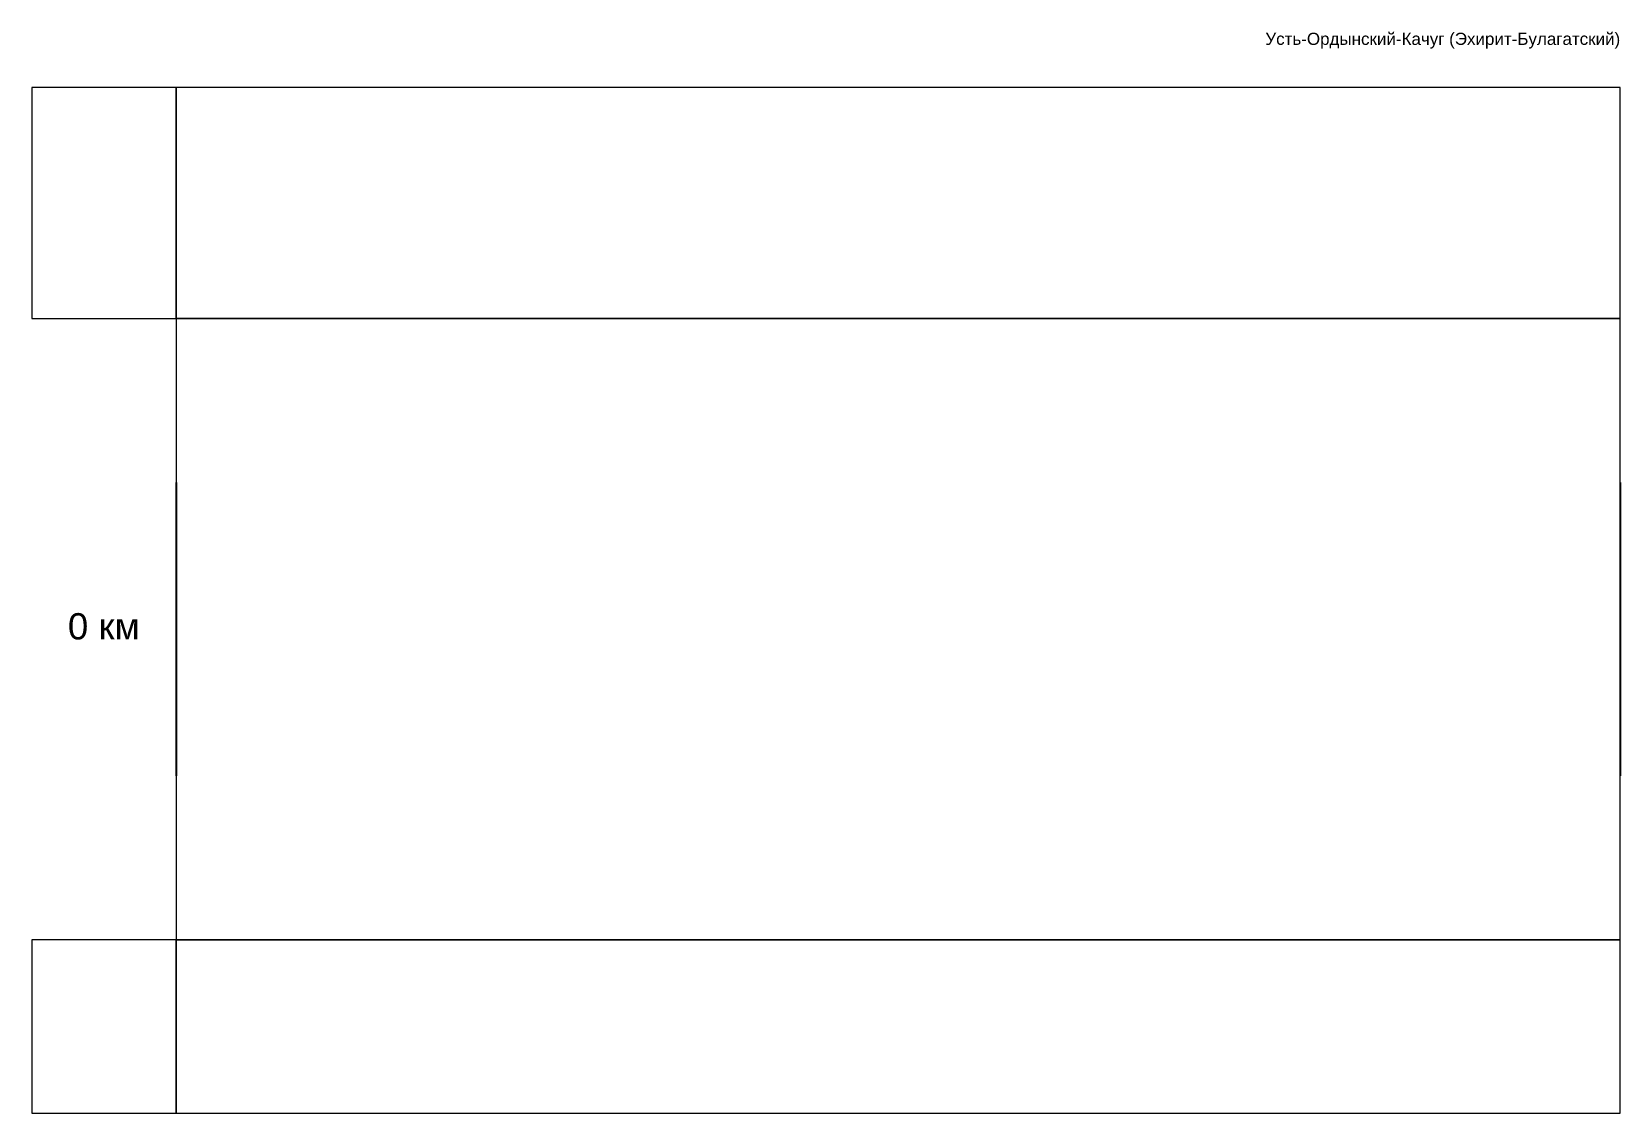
# Paper-space layout 'Лист1' of a CAD drawing. Header units: millimetres. Extents: x 18 to 410, y 20 to 287.
import ezdxf
from ezdxf.enums import TextEntityAlignment as Align

# ---------------------------------------------------------------- set-up
doc = ezdxf.new("R2010")
doc.units = ezdxf.units.MM
doc.layers.add('@info', color=7, linetype='Continuous')
doc.layers.add('@roadName', color=7, linetype='Continuous')
doc.layers.add('Frame', color=7, linetype='Continuous', lineweight=0, plot=False)
doc.styles.get("Standard").update_dxf_attribs({"font": 'arial.ttf'})

psp = doc.layouts.new('Лист1')

# ---------------------------------------------------------------- linework, layer by layer
at = {"color": 7, "lineweight": -3}
for p, q in [((53.77, 175.73), (53.77, 103.35)), ((53.77, 175.73), (53.77, 103.35)), ((410.17, 175.73), (410.17, 103.35))]:
    psp.add_line(p, q, dxfattribs=at)

# ---------------------------------------------------------------- texts
at = {"layer": '@info'}
psp.add_text('0 км', height=6.48, dxfattribs=at).set_placement((35.91, 140.28), align=Align.MIDDLE)
at = {"layer": '@roadName', "color": 7}
psp.add_text('Усть-Ордынский-Качуг (Эхирит-Булагатский)', height=3, dxfattribs=at).set_placement((410.22, 282.84), align=Align.BOTTOM_RIGHT)

# ---------------------------------------------------------------- viewports
at = {"layer": '0'}
for center, size, view_center_point, view_height, status, view_target_point in [((35.95, 244.71), (35.64, 57.032), (-5060.36, 67983.73), 16000, 5, (60.36, 16.27)), ((35.95, 41.51), (35.64, 42.768), (-55000, -101000), 12000, 6, (50000, 35000)), ((231.97, 41.51), (356.4, 42.768), (0, -101000), 12000, 3, (50000, 35000))]:
    psp.add_viewport(center=center, size=size, view_center_point=view_center_point, view_height=view_height, status=status, dxfattribs=dict(at, view_target_point=view_target_point))
at = {"layer": '0', "view_target_point": (60.36, 16.27)}
psp.add_viewport(center=(232, 244.71), size=(356.45, 57.0315), view_center_point=(49939.64, 67983.73), view_height=16000, dxfattribs=at)
at = {"layer": 'Frame', "view_target_point": (60.36, 16.27)}
psp.add_viewport(center=(231.97, 139.54), size=(356.4, 153.298), view_center_point=(49939.64, -16.27), view_height=43012.9228, status=4, dxfattribs=at)

doc.saveas('drawing.dxf')
